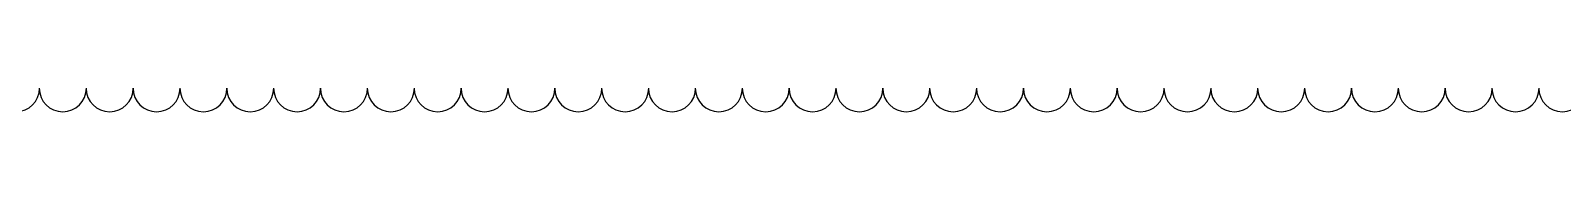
# Model space of a CAD drawing. Header units: millimetres. Extents: x -37020 to 35906, y -101 to 52234.
# Drawn here: x -116.1 to -51, y 302.4 to 303.4 of the extents above; entities that cross this region are included whole.
import ezdxf

# ---------------------------------------------------------------- set-up
doc = ezdxf.new("R2010")
doc.units = ezdxf.units.MM
doc.layers.add('R11', color=240, linetype='Continuous')

# ---------------------------------------------------------------- blocks, each defined once
blk = doc.blocks.new('*U251')
at = {"layer": 'R11', "color": 0, "linetype": 'ByBlock', "lineweight": -2, "transparency": 16777216}
for centre in [(-38.724, -21.793), (-36.733, -21.793), (-34.741, -21.793), (-32.75, -21.793), (-30.759, -21.793), (-28.767, -21.793), (-26.776, -21.793), (-24.785, -21.793), (-22.793, -21.793), (-20.802, -21.793), (-18.811, -21.793), (-16.819, -21.793), (-14.828, -21.793), (-12.836, -21.793), (-10.845, -21.793), (-8.854, -21.793), (-6.862, -21.793), (-4.871, -21.793), (-2.88, -21.793), (-0.888, -21.793), (1.103, -21.793), (3.094, -21.793), (5.086, -21.793), (7.077, -21.793), (9.068, -21.793), (11.06, -21.793), (13.051, -21.793), (15.042, -21.793), (17.034, -21.793), (19.025, -21.793), (21.016, -21.793), (23.008, -21.793), (24.999, -21.793), (26.99, -21.793)]:
    blk.add_arc(centre, 1, 180, 0, dxfattribs=at)

msp = doc.modelspace()

# ---------------------------------------------------------------- block references
at = {"layer": 'R11'}
msp.add_blockref('*U251', (-77.9652, 325.1485), dxfattribs=at)

doc.saveas('drawing.dxf')
